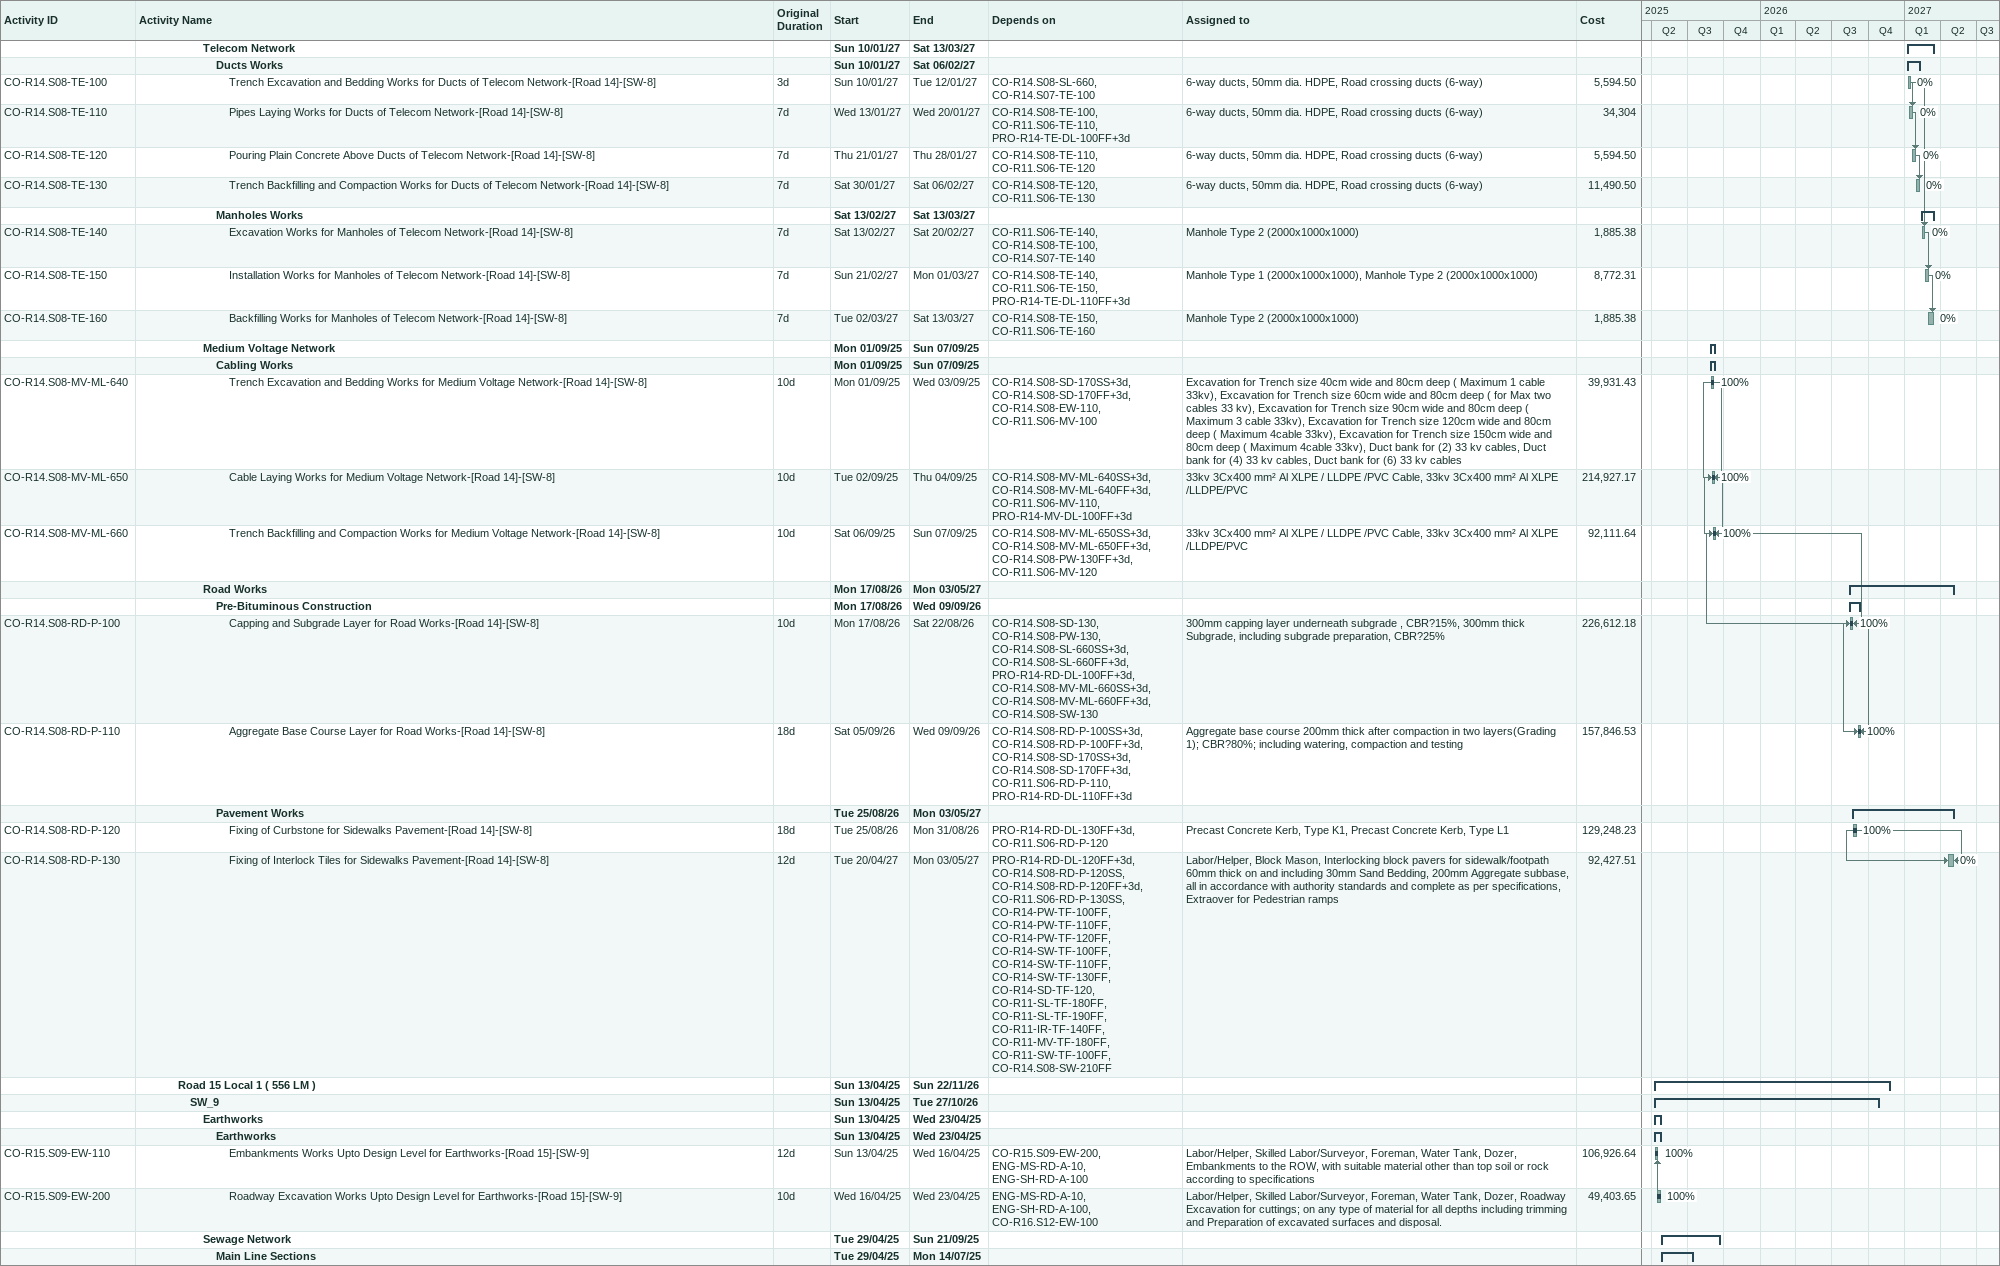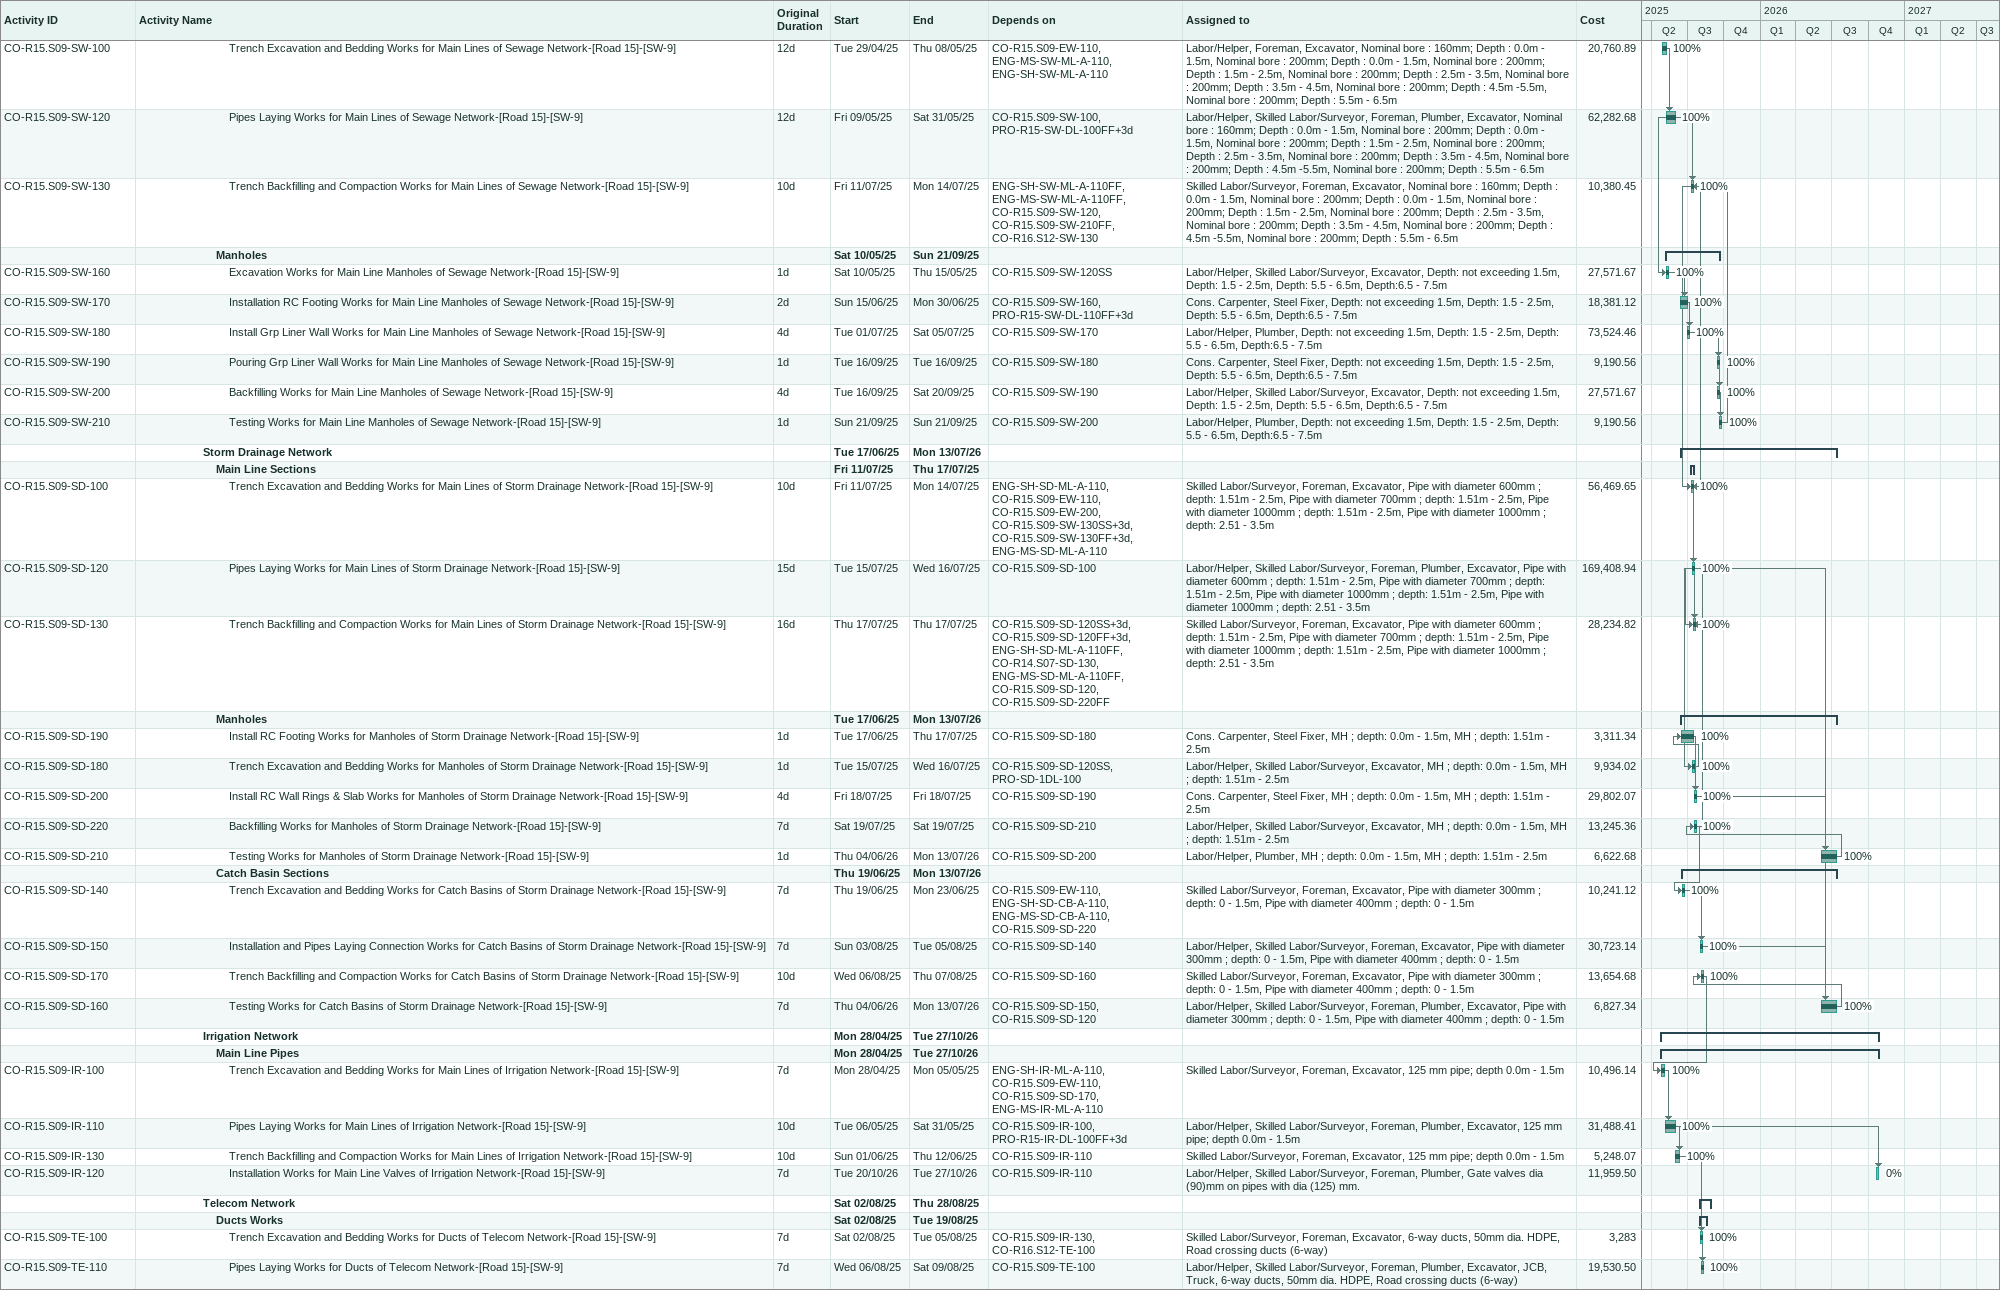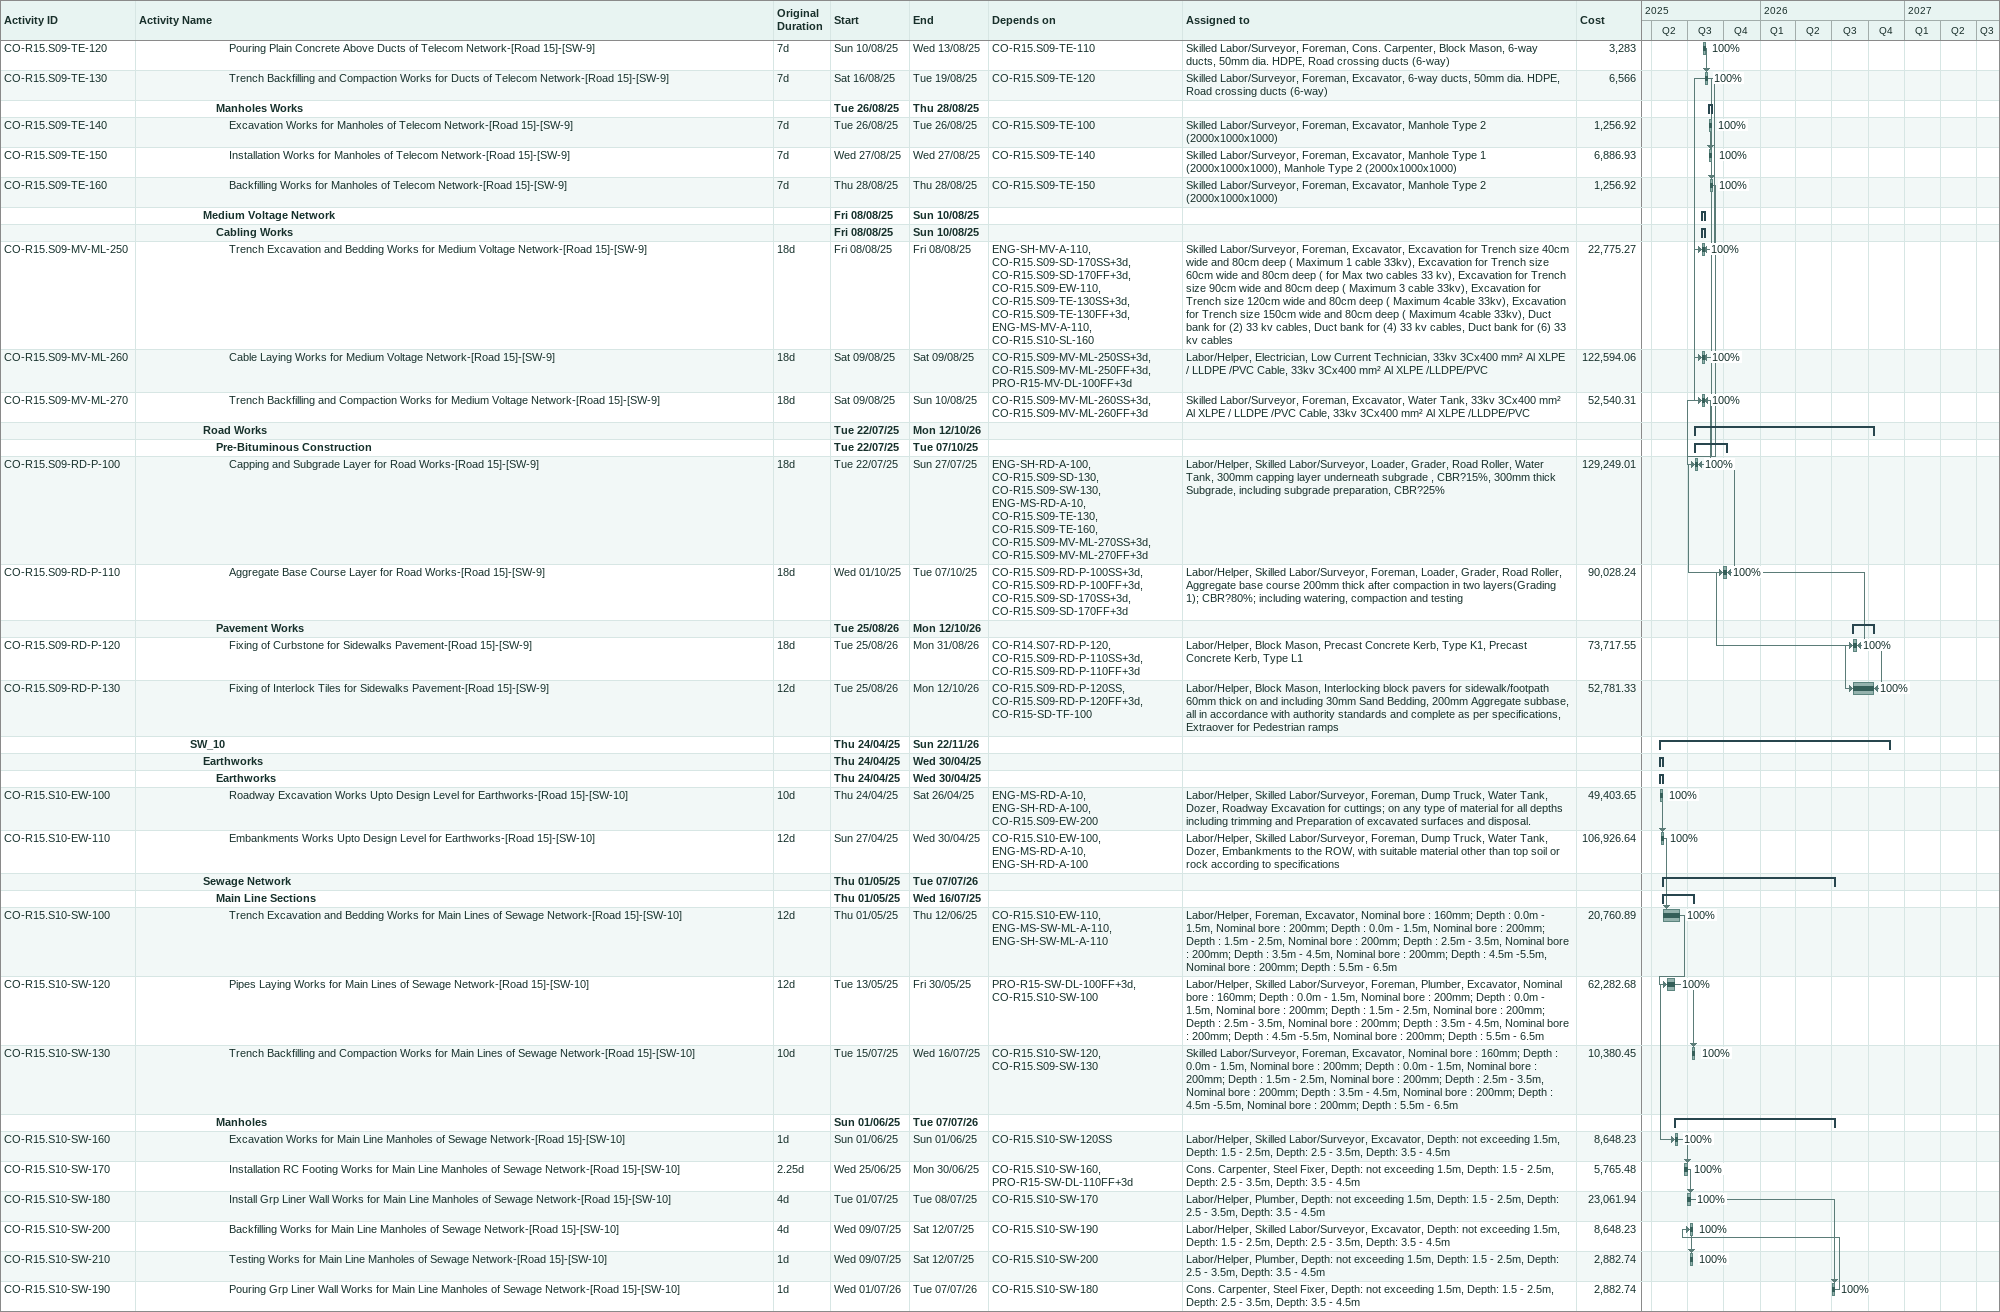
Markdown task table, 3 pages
| ID | Level | Task | Original duration | Start | Finish | Predecessors | Resources | % complete | Cost |
|---|---|---|---|---|---|---|---|---|---|
|  | 6 | **Telecom Network** |  | 2027-01-10 | 2027-03-13 |  |  |  |  |
|  | 7 | **Ducts Works** |  | 2027-01-10 | 2027-02-06 |  |  |  |  |
| CO-R14.S08-TE-100 | 8 | Trench Excavation and Bedding Works for Ducts of Telecom Network-[Road 14]-[SW-8] | 3d | 2027-01-10 | 2027-01-12 | CO-R14.S08-SL-660, CO-R14.S07-TE-100 | 6-way ducts, 50mm dia. HDPE, Road crossing ducts (6-way) | 0 | 5594.50 |
| CO-R14.S08-TE-110 | 8 | Pipes Laying Works for Ducts of Telecom Network-[Road 14]-[SW-8] | 7d | 2027-01-13 | 2027-01-20 | CO-R14.S08-TE-100, CO-R11.S06-TE-110, PRO-R14-TE-DL-100FF+3d | 6-way ducts, 50mm dia. HDPE, Road crossing ducts (6-way) | 0 | 34304 |
| CO-R14.S08-TE-120 | 8 | Pouring Plain Concrete Above Ducts of Telecom Network-[Road 14]-[SW-8] | 7d | 2027-01-21 | 2027-01-28 | CO-R14.S08-TE-110, CO-R11.S06-TE-120 | 6-way ducts, 50mm dia. HDPE, Road crossing ducts (6-way) | 0 | 5594.50 |
| CO-R14.S08-TE-130 | 8 | Trench Backfilling and Compaction Works for Ducts of Telecom Network-[Road 14]-[SW-8] | 7d | 2027-01-30 | 2027-02-06 | CO-R14.S08-TE-120, CO-R11.S06-TE-130 | 6-way ducts, 50mm dia. HDPE, Road crossing ducts (6-way) | 0 | 11490.50 |
|  | 7 | **Manholes Works** |  | 2027-02-13 | 2027-03-13 |  |  |  |  |
| CO-R14.S08-TE-140 | 8 | Excavation Works for Manholes of Telecom Network-[Road 14]-[SW-8] | 7d | 2027-02-13 | 2027-02-20 | CO-R11.S06-TE-140, CO-R14.S08-TE-100, CO-R14.S07-TE-140 | Manhole Type 2 (2000x1000x1000) | 0 | 1885.38 |
| CO-R14.S08-TE-150 | 8 | Installation Works for Manholes of Telecom Network-[Road 14]-[SW-8] | 7d | 2027-02-21 | 2027-03-01 | CO-R14.S08-TE-140, CO-R11.S06-TE-150, PRO-R14-TE-DL-110FF+3d | Manhole Type 1 (2000x1000x1000), Manhole Type 2 (2000x1000x1000) | 0 | 8772.31 |
| CO-R14.S08-TE-160 | 8 | Backfilling Works for Manholes of Telecom Network-[Road 14]-[SW-8] | 7d | 2027-03-02 | 2027-03-13 | CO-R14.S08-TE-150, CO-R11.S06-TE-160 | Manhole Type 2 (2000x1000x1000) | 0 | 1885.38 |
|  | 6 | **Medium Voltage Network** |  | 2025-09-01 | 2025-09-07 |  |  |  |  |
|  | 7 | **Cabling Works** |  | 2025-09-01 | 2025-09-07 |  |  |  |  |
| CO-R14.S08-MV-ML-640 | 8 | Trench Excavation and Bedding Works for Medium Voltage Network-[Road 14]-[SW-8] | 10d | 2025-09-01 | 2025-09-03 | CO-R14.S08-SD-170SS+3d, CO-R14.S08-SD-170FF+3d, CO-R14.S08-EW-110, CO-R11.S06-MV-100 | Excavation for Trench size 40cm wide and 80cm deep ( Maximum 1 cable 33kv), Excavation for Trench size 60cm wide and 80cm deep ( for Max two cables 33 kv), Excavation for Trench size 90cm wide and 80cm deep ( Maximum 3 cable 33kv), Excavation for Trench size 120cm wide and 80cm deep ( Maximum 4cable 33kv), Excavation for Trench size 150cm wide and 80cm deep ( Maximum 4cable 33kv), Duct bank for (2) 33 kv cables, Duct bank for (4) 33 kv cables, Duct bank for (6) 33 kv cables | 100 | 39931.43 |
| CO-R14.S08-MV-ML-650 | 8 | Cable Laying Works for Medium Voltage Network-[Road 14]-[SW-8] | 10d | 2025-09-02 | 2025-09-04 | CO-R14.S08-MV-ML-640SS+3d, CO-R14.S08-MV-ML-640FF+3d, CO-R11.S06-MV-110, PRO-R14-MV-DL-100FF+3d | 33kv 3Cx400 mm² Al XLPE / LLDPE /PVC Cable, 33kv 3Cx400 mm² Al XLPE /LLDPE/PVC | 100 | 214927.17 |
| CO-R14.S08-MV-ML-660 | 8 | Trench Backfilling and Compaction Works for Medium Voltage Network-[Road 14]-[SW-8] | 10d | 2025-09-06 | 2025-09-07 | CO-R14.S08-MV-ML-650SS+3d, CO-R14.S08-MV-ML-650FF+3d, CO-R14.S08-PW-130FF+3d, CO-R11.S06-MV-120 | 33kv 3Cx400 mm² Al XLPE / LLDPE /PVC Cable, 33kv 3Cx400 mm² Al XLPE /LLDPE/PVC | 100 | 92111.64 |
|  | 6 | **Road Works** |  | 2026-08-17 | 2027-05-03 |  |  |  |  |
|  | 7 | **Pre-Bituminous Construction** |  | 2026-08-17 | 2026-09-09 |  |  |  |  |
| CO-R14.S08-RD-P-100 | 8 | Capping and Subgrade Layer for Road Works-[Road 14]-[SW-8] | 10d | 2026-08-17 | 2026-08-22 | CO-R14.S08-SD-130, CO-R14.S08-PW-130, CO-R14.S08-SL-660SS+3d, CO-R14.S08-SL-660FF+3d, PRO-R14-RD-DL-100FF+3d, CO-R14.S08-MV-ML-660SS+3d, CO-R14.S08-MV-ML-660FF+3d, CO-R14.S08-SW-130 | 300mm capping layer underneath subgrade , CBR?15%, 300mm thick Subgrade, including subgrade preparation, CBR?25% | 100 | 226612.18 |
| CO-R14.S08-RD-P-110 | 8 | Aggregate Base Course Layer for Road Works-[Road 14]-[SW-8] | 18d | 2026-09-05 | 2026-09-09 | CO-R14.S08-RD-P-100SS+3d, CO-R14.S08-RD-P-100FF+3d, CO-R14.S08-SD-170SS+3d, CO-R14.S08-SD-170FF+3d, CO-R11.S06-RD-P-110, PRO-R14-RD-DL-110FF+3d | Aggregate base course 200mm thick after compaction in two layers(Grading 1); CBR?80%; including watering, compaction and testing | 100 | 157846.53 |
|  | 7 | **Pavement Works** |  | 2026-08-25 | 2027-05-03 |  |  |  |  |
| CO-R14.S08-RD-P-120 | 8 | Fixing of Curbstone for Sidewalks Pavement-[Road 14]-[SW-8] | 18d | 2026-08-25 | 2026-08-31 | PRO-R14-RD-DL-130FF+3d, CO-R11.S06-RD-P-120 | Precast Concrete Kerb, Type K1, Precast Concrete Kerb, Type L1 | 100 | 129248.23 |
| CO-R14.S08-RD-P-130 | 8 | Fixing of Interlock Tiles for Sidewalks Pavement-[Road 14]-[SW-8] | 12d | 2027-04-20 | 2027-05-03 | PRO-R14-RD-DL-120FF+3d, CO-R14.S08-RD-P-120SS, CO-R14.S08-RD-P-120FF+3d, CO-R11.S06-RD-P-130SS, CO-R14-PW-TF-100FF, CO-R14-PW-TF-110FF, CO-R14-PW-TF-120FF, CO-R14-SW-TF-100FF, CO-R14-SW-TF-110FF, CO-R14-SW-TF-130FF, CO-R14-SD-TF-120, CO-R11-SL-TF-180FF, CO-R11-SL-TF-190FF, CO-R11-IR-TF-140FF, CO-R11-MV-TF-180FF, CO-R11-SW-TF-100FF, CO-R14.S08-SW-210FF | Labor/Helper, Block Mason, Interlocking block pavers for sidewalk/footpath 60mm thick on and including 30mm Sand Bedding, 200mm Aggregate subbase, all in accordance with authority standards and complete as per specifications, Extraover for Pedestrian ramps | 0 | 92427.51 |
|  | 4 | **Road 15 Local 1 ( 556 LM )** |  | 2025-04-13 | 2026-11-22 |  |  |  |  |
|  | 5 | **SW_9** |  | 2025-04-13 | 2026-10-27 |  |  |  |  |
|  | 6 | **Earthworks** |  | 2025-04-13 | 2025-04-23 |  |  |  |  |
|  | 7 | **Earthworks** |  | 2025-04-13 | 2025-04-23 |  |  |  |  |
| CO-R15.S09-EW-110 | 8 | Embankments Works Upto Design Level for Earthworks-[Road 15]-[SW-9] | 12d | 2025-04-13 | 2025-04-16 | CO-R15.S09-EW-200, ENG-MS-RD-A-10, ENG-SH-RD-A-100 | Labor/Helper, Skilled Labor/Surveyor, Foreman, Water Tank, Dozer, Embankments to the ROW, with suitable material other than top soil or rock according to specifications | 100 | 106926.64 |
| CO-R15.S09-EW-200 | 8 | Roadway Excavation Works Upto Design Level for Earthworks-[Road 15]-[SW-9] | 10d | 2025-04-16 | 2025-04-23 | ENG-MS-RD-A-10, ENG-SH-RD-A-100, CO-R16.S12-EW-100 | Labor/Helper, Skilled Labor/Surveyor, Foreman, Water Tank, Dozer, Roadway Excavation for cuttings; on any type of material for all depths including trimming and Preparation of excavated surfaces and disposal. | 100 | 49403.65 |
|  | 6 | **Sewage Network** |  | 2025-04-29 | 2025-09-21 |  |  |  |  |
|  | 7 | **Main Line Sections** |  | 2025-04-29 | 2025-07-14 |  |  |  |  |
| CO-R15.S09-SW-100 | 8 | Trench Excavation and Bedding Works for Main Lines of Sewage Network-[Road 15]-[SW-9] | 12d | 2025-04-29 | 2025-05-08 | CO-R15.S09-EW-110, ENG-MS-SW-ML-A-110, ENG-SH-SW-ML-A-110 | Labor/Helper, Foreman, Excavator, Nominal bore : 160mm; Depth : 0.0m - 1.5m, Nominal bore : 200mm; Depth : 0.0m - 1.5m, Nominal bore : 200mm; Depth : 1.5m - 2.5m, Nominal bore : 200mm; Depth : 2.5m - 3.5m, Nominal bore : 200mm; Depth : 3.5m - 4.5m, Nominal bore : 200mm; Depth : 4.5m -5.5m, Nominal bore : 200mm; Depth : 5.5m - 6.5m | 100 | 20760.89 |
| CO-R15.S09-SW-120 | 8 | Pipes Laying Works for Main Lines of Sewage Network-[Road 15]-[SW-9] | 12d | 2025-05-09 | 2025-05-31 | CO-R15.S09-SW-100, PRO-R15-SW-DL-100FF+3d | Labor/Helper, Skilled Labor/Surveyor, Foreman, Plumber, Excavator, Nominal bore : 160mm; Depth : 0.0m - 1.5m, Nominal bore : 200mm; Depth : 0.0m - 1.5m, Nominal bore : 200mm; Depth : 1.5m - 2.5m, Nominal bore : 200mm; Depth : 2.5m - 3.5m, Nominal bore : 200mm; Depth : 3.5m - 4.5m, Nominal bore : 200mm; Depth : 4.5m -5.5m, Nominal bore : 200mm; Depth : 5.5m - 6.5m | 100 | 62282.68 |
| CO-R15.S09-SW-130 | 8 | Trench Backfilling and Compaction Works for Main Lines of Sewage Network-[Road 15]-[SW-9] | 10d | 2025-07-11 | 2025-07-14 | ENG-SH-SW-ML-A-110FF, ENG-MS-SW-ML-A-110FF, CO-R15.S09-SW-120, CO-R15.S09-SW-210FF, CO-R16.S12-SW-130 | Skilled Labor/Surveyor, Foreman, Excavator, Nominal bore : 160mm; Depth : 0.0m - 1.5m, Nominal bore : 200mm; Depth : 0.0m - 1.5m, Nominal bore : 200mm; Depth : 1.5m - 2.5m, Nominal bore : 200mm; Depth : 2.5m - 3.5m, Nominal bore : 200mm; Depth : 3.5m - 4.5m, Nominal bore : 200mm; Depth : 4.5m -5.5m, Nominal bore : 200mm; Depth : 5.5m - 6.5m | 100 | 10380.45 |
|  | 7 | **Manholes** |  | 2025-05-10 | 2025-09-21 |  |  |  |  |
| CO-R15.S09-SW-160 | 8 | Excavation Works for Main Line Manholes of Sewage Network-[Road 15]-[SW-9] | 1d | 2025-05-10 | 2025-05-15 | CO-R15.S09-SW-120SS | Labor/Helper, Skilled Labor/Surveyor, Excavator, Depth: not exceeding 1.5m, Depth: 1.5 - 2.5m, Depth: 5.5 - 6.5m, Depth:6.5 - 7.5m | 100 | 27571.67 |
| CO-R15.S09-SW-170 | 8 | Installation RC Footing Works for Main Line Manholes of Sewage Network-[Road 15]-[SW-9] | 2d | 2025-06-15 | 2025-06-30 | CO-R15.S09-SW-160, PRO-R15-SW-DL-110FF+3d | Cons. Carpenter, Steel Fixer, Depth: not exceeding 1.5m, Depth: 1.5 - 2.5m, Depth: 5.5 - 6.5m, Depth:6.5 - 7.5m | 100 | 18381.12 |
| CO-R15.S09-SW-180 | 8 | Install Grp Liner Wall Works for Main Line Manholes of Sewage Network-[Road 15]-[SW-9] | 4d | 2025-07-01 | 2025-07-05 | CO-R15.S09-SW-170 | Labor/Helper, Plumber, Depth: not exceeding 1.5m, Depth: 1.5 - 2.5m, Depth: 5.5 - 6.5m, Depth:6.5 - 7.5m | 100 | 73524.46 |
| CO-R15.S09-SW-190 | 8 | Pouring Grp Liner Wall Works for Main Line Manholes of Sewage Network-[Road 15]-[SW-9] | 1d | 2025-09-16 | 2025-09-16 | CO-R15.S09-SW-180 | Cons. Carpenter, Steel Fixer, Depth: not exceeding 1.5m, Depth: 1.5 - 2.5m, Depth: 5.5 - 6.5m, Depth:6.5 - 7.5m | 100 | 9190.56 |
| CO-R15.S09-SW-200 | 8 | Backfilling Works for Main Line Manholes of Sewage Network-[Road 15]-[SW-9] | 4d | 2025-09-16 | 2025-09-20 | CO-R15.S09-SW-190 | Labor/Helper, Skilled Labor/Surveyor, Excavator, Depth: not exceeding 1.5m, Depth: 1.5 - 2.5m, Depth: 5.5 - 6.5m, Depth:6.5 - 7.5m | 100 | 27571.67 |
| CO-R15.S09-SW-210 | 8 | Testing Works for Main Line Manholes of Sewage Network-[Road 15]-[SW-9] | 1d | 2025-09-21 | 2025-09-21 | CO-R15.S09-SW-200 | Labor/Helper, Plumber, Depth: not exceeding 1.5m, Depth: 1.5 - 2.5m, Depth: 5.5 - 6.5m, Depth:6.5 - 7.5m | 100 | 9190.56 |
|  | 6 | **Storm Drainage Network** |  | 2025-06-17 | 2026-07-13 |  |  |  |  |
|  | 7 | **Main Line Sections** |  | 2025-07-11 | 2025-07-17 |  |  |  |  |
| CO-R15.S09-SD-100 | 8 | Trench Excavation and Bedding Works for Main Lines of Storm Drainage Network-[Road 15]-[SW-9] | 10d | 2025-07-11 | 2025-07-14 | ENG-SH-SD-ML-A-110, CO-R15.S09-EW-110, CO-R15.S09-EW-200, CO-R15.S09-SW-130SS+3d, CO-R15.S09-SW-130FF+3d, ENG-MS-SD-ML-A-110 | Skilled Labor/Surveyor, Foreman, Excavator, Pipe with diameter 600mm ; depth: 1.51m - 2.5m, Pipe with diameter 700mm ; depth: 1.51m - 2.5m, Pipe with diameter 1000mm ; depth: 1.51m - 2.5m, Pipe with diameter 1000mm ; depth: 2.51 - 3.5m | 100 | 56469.65 |
| CO-R15.S09-SD-120 | 8 | Pipes Laying Works for Main Lines of Storm Drainage Network-[Road 15]-[SW-9] | 15d | 2025-07-15 | 2025-07-16 | CO-R15.S09-SD-100 | Labor/Helper, Skilled Labor/Surveyor, Foreman, Plumber, Excavator, Pipe with diameter 600mm ; depth: 1.51m - 2.5m, Pipe with diameter 700mm ; depth: 1.51m - 2.5m, Pipe with diameter 1000mm ; depth: 1.51m - 2.5m, Pipe with diameter 1000mm ; depth: 2.51 - 3.5m | 100 | 169408.94 |
| CO-R15.S09-SD-130 | 8 | Trench Backfilling and Compaction Works for Main Lines of Storm Drainage Network-[Road 15]-[SW-9] | 16d | 2025-07-17 | 2025-07-17 | CO-R15.S09-SD-120SS+3d, CO-R15.S09-SD-120FF+3d, ENG-SH-SD-ML-A-110FF, CO-R14.S07-SD-130, ENG-MS-SD-ML-A-110FF, CO-R15.S09-SD-120, CO-R15.S09-SD-220FF | Skilled Labor/Surveyor, Foreman, Excavator, Pipe with diameter 600mm ; depth: 1.51m - 2.5m, Pipe with diameter 700mm ; depth: 1.51m - 2.5m, Pipe with diameter 1000mm ; depth: 1.51m - 2.5m, Pipe with diameter 1000mm ; depth: 2.51 - 3.5m | 100 | 28234.82 |
|  | 7 | **Manholes** |  | 2025-06-17 | 2026-07-13 |  |  |  |  |
| CO-R15.S09-SD-190 | 8 | Install RC Footing Works for Manholes of Storm Drainage Network-[Road 15]-[SW-9] | 1d | 2025-06-17 | 2025-07-17 | CO-R15.S09-SD-180 | Cons. Carpenter, Steel Fixer, MH ; depth: 0.0m - 1.5m, MH ; depth: 1.51m - 2.5m | 100 | 3311.34 |
| CO-R15.S09-SD-180 | 8 | Trench Excavation and Bedding Works for Manholes of Storm Drainage Network-[Road 15]-[SW-9] | 1d | 2025-07-15 | 2025-07-16 | CO-R15.S09-SD-120SS, PRO-SD-1DL-100 | Labor/Helper, Skilled Labor/Surveyor, Excavator, MH ; depth: 0.0m - 1.5m, MH ; depth: 1.51m - 2.5m | 100 | 9934.02 |
| CO-R15.S09-SD-200 | 8 | Install RC Wall Rings & Slab Works for Manholes of Storm Drainage Network-[Road 15]-[SW-9] | 4d | 2025-07-18 | 2025-07-18 | CO-R15.S09-SD-190 | Cons. Carpenter, Steel Fixer, MH ; depth: 0.0m - 1.5m, MH ; depth: 1.51m - 2.5m | 100 | 29802.07 |
| CO-R15.S09-SD-220 | 8 | Backfilling Works for Manholes of Storm Drainage Network-[Road 15]-[SW-9] | 7d | 2025-07-19 | 2025-07-19 | CO-R15.S09-SD-210 | Labor/Helper, Skilled Labor/Surveyor, Excavator, MH ; depth: 0.0m - 1.5m, MH ; depth: 1.51m - 2.5m | 100 | 13245.36 |
| CO-R15.S09-SD-210 | 8 | Testing Works for Manholes of Storm Drainage Network-[Road 15]-[SW-9] | 1d | 2026-06-04 | 2026-07-13 | CO-R15.S09-SD-200 | Labor/Helper, Plumber, MH ; depth: 0.0m - 1.5m, MH ; depth: 1.51m - 2.5m | 100 | 6622.68 |
|  | 7 | **Catch Basin Sections** |  | 2025-06-19 | 2026-07-13 |  |  |  |  |
| CO-R15.S09-SD-140 | 8 | Trench Excavation and Bedding Works for Catch Basins of Storm Drainage Network-[Road 15]-[SW-9] | 7d | 2025-06-19 | 2025-06-23 | CO-R15.S09-EW-110, ENG-SH-SD-CB-A-110, ENG-MS-SD-CB-A-110, CO-R15.S09-SD-220 | Skilled Labor/Surveyor, Foreman, Excavator, Pipe with diameter 300mm ; depth: 0 - 1.5m, Pipe with diameter 400mm ; depth: 0 - 1.5m | 100 | 10241.12 |
| CO-R15.S09-SD-150 | 8 | Installation and Pipes Laying Connection Works for Catch Basins of Storm Drainage Network-[Road 15]-[SW-9] | 7d | 2025-08-03 | 2025-08-05 | CO-R15.S09-SD-140 | Labor/Helper, Skilled Labor/Surveyor, Foreman, Excavator, Pipe with diameter 300mm ; depth: 0 - 1.5m, Pipe with diameter 400mm ; depth: 0 - 1.5m | 100 | 30723.14 |
| CO-R15.S09-SD-170 | 8 | Trench Backfilling and Compaction Works for Catch Basins of Storm Drainage Network-[Road 15]-[SW-9] | 10d | 2025-08-06 | 2025-08-07 | CO-R15.S09-SD-160 | Skilled Labor/Surveyor, Foreman, Excavator, Pipe with diameter 300mm ; depth: 0 - 1.5m, Pipe with diameter 400mm ; depth: 0 - 1.5m | 100 | 13654.68 |
| CO-R15.S09-SD-160 | 8 | Testing Works for Catch Basins of Storm Drainage Network-[Road 15]-[SW-9] | 7d | 2026-06-04 | 2026-07-13 | CO-R15.S09-SD-150, CO-R15.S09-SD-120 | Labor/Helper, Skilled Labor/Surveyor, Foreman, Plumber, Excavator, Pipe with diameter 300mm ; depth: 0 - 1.5m, Pipe with diameter 400mm ; depth: 0 - 1.5m | 100 | 6827.34 |
|  | 6 | **Irrigation Network** |  | 2025-04-28 | 2026-10-27 |  |  |  |  |
|  | 7 | **Main Line Pipes** |  | 2025-04-28 | 2026-10-27 |  |  |  |  |
| CO-R15.S09-IR-100 | 8 | Trench Excavation and Bedding Works for Main Lines of Irrigation Network-[Road 15]-[SW-9] | 7d | 2025-04-28 | 2025-05-05 | ENG-SH-IR-ML-A-110, CO-R15.S09-EW-110, CO-R15.S09-SD-170, ENG-MS-IR-ML-A-110 | Skilled Labor/Surveyor, Foreman, Excavator, 125 mm pipe; depth 0.0m - 1.5m | 100 | 10496.14 |
| CO-R15.S09-IR-110 | 8 | Pipes Laying Works for Main Lines of Irrigation Network-[Road 15]-[SW-9] | 10d | 2025-05-06 | 2025-05-31 | CO-R15.S09-IR-100, PRO-R15-IR-DL-100FF+3d | Labor/Helper, Skilled Labor/Surveyor, Foreman, Plumber, Excavator, 125 mm pipe; depth 0.0m - 1.5m | 100 | 31488.41 |
| CO-R15.S09-IR-130 | 8 | Trench Backfilling and Compaction Works for Main Lines of Irrigation Network-[Road 15]-[SW-9] | 10d | 2025-06-01 | 2025-06-12 | CO-R15.S09-IR-110 | Skilled Labor/Surveyor, Foreman, Excavator, 125 mm pipe; depth 0.0m - 1.5m | 100 | 5248.07 |
| CO-R15.S09-IR-120 | 8 | Installation Works for Main Line Valves of Irrigation Network-[Road 15]-[SW-9] | 7d | 2026-10-20 | 2026-10-27 | CO-R15.S09-IR-110 | Labor/Helper, Skilled Labor/Surveyor, Foreman, Plumber, Gate valves dia (90)mm on pipes with dia (125) mm. | 0 | 11959.50 |
|  | 6 | **Telecom Network** |  | 2025-08-02 | 2025-08-28 |  |  |  |  |
|  | 7 | **Ducts Works** |  | 2025-08-02 | 2025-08-19 |  |  |  |  |
| CO-R15.S09-TE-100 | 8 | Trench Excavation and Bedding Works for Ducts of Telecom Network-[Road 15]-[SW-9] | 7d | 2025-08-02 | 2025-08-05 | CO-R15.S09-IR-130, CO-R16.S12-TE-100 | Skilled Labor/Surveyor, Foreman, Excavator, 6-way ducts, 50mm dia. HDPE, Road crossing ducts (6-way) | 100 | 3283 |
| CO-R15.S09-TE-110 | 8 | Pipes Laying Works for Ducts of Telecom Network-[Road 15]-[SW-9] | 7d | 2025-08-06 | 2025-08-09 | CO-R15.S09-TE-100 | Labor/Helper, Skilled Labor/Surveyor, Foreman, Plumber, Excavator, JCB, Truck, 6-way ducts, 50mm dia. HDPE, Road crossing ducts (6-way) | 100 | 19530.50 |
| CO-R15.S09-TE-120 | 8 | Pouring Plain Concrete Above Ducts of Telecom Network-[Road 15]-[SW-9] | 7d | 2025-08-10 | 2025-08-13 | CO-R15.S09-TE-110 | Skilled Labor/Surveyor, Foreman, Cons. Carpenter, Block Mason, 6-way ducts, 50mm dia. HDPE, Road crossing ducts (6-way) | 100 | 3283 |
| CO-R15.S09-TE-130 | 8 | Trench Backfilling and Compaction Works for Ducts of Telecom Network-[Road 15]-[SW-9] | 7d | 2025-08-16 | 2025-08-19 | CO-R15.S09-TE-120 | Skilled Labor/Surveyor, Foreman, Excavator, 6-way ducts, 50mm dia. HDPE, Road crossing ducts (6-way) | 100 | 6566 |
|  | 7 | **Manholes Works** |  | 2025-08-26 | 2025-08-28 |  |  |  |  |
| CO-R15.S09-TE-140 | 8 | Excavation Works for Manholes of Telecom Network-[Road 15]-[SW-9] | 7d | 2025-08-26 | 2025-08-26 | CO-R15.S09-TE-100 | Skilled Labor/Surveyor, Foreman, Excavator, Manhole Type 2 (2000x1000x1000) | 100 | 1256.92 |
| CO-R15.S09-TE-150 | 8 | Installation Works for Manholes of Telecom Network-[Road 15]-[SW-9] | 7d | 2025-08-27 | 2025-08-27 | CO-R15.S09-TE-140 | Skilled Labor/Surveyor, Foreman, Excavator, Manhole Type 1 (2000x1000x1000), Manhole Type 2 (2000x1000x1000) | 100 | 6886.93 |
| CO-R15.S09-TE-160 | 8 | Backfilling Works for Manholes of Telecom Network-[Road 15]-[SW-9] | 7d | 2025-08-28 | 2025-08-28 | CO-R15.S09-TE-150 | Skilled Labor/Surveyor, Foreman, Excavator, Manhole Type 2 (2000x1000x1000) | 100 | 1256.92 |
|  | 6 | **Medium Voltage Network** |  | 2025-08-08 | 2025-08-10 |  |  |  |  |
|  | 7 | **Cabling Works** |  | 2025-08-08 | 2025-08-10 |  |  |  |  |
| CO-R15.S09-MV-ML-250 | 8 | Trench Excavation and Bedding Works for Medium Voltage Network-[Road 15]-[SW-9] | 18d | 2025-08-08 | 2025-08-08 | ENG-SH-MV-A-110, CO-R15.S09-SD-170SS+3d, CO-R15.S09-SD-170FF+3d, CO-R15.S09-EW-110, CO-R15.S09-TE-130SS+3d, CO-R15.S09-TE-130FF+3d, ENG-MS-MV-A-110, CO-R15.S10-SL-160 | Skilled Labor/Surveyor, Foreman, Excavator, Excavation for Trench size 40cm wide and 80cm deep ( Maximum 1 cable 33kv), Excavation for Trench size 60cm wide and 80cm deep ( for Max two cables 33 kv), Excavation for Trench size 90cm wide and 80cm deep ( Maximum 3 cable 33kv), Excavation for Trench size 120cm wide and 80cm deep ( Maximum 4cable 33kv), Excavation for Trench size 150cm wide and 80cm deep ( Maximum 4cable 33kv), Duct bank for (2) 33 kv cables, Duct bank for (4) 33 kv cables, Duct bank for (6) 33 kv cables | 100 | 22775.27 |
| CO-R15.S09-MV-ML-260 | 8 | Cable Laying Works for Medium Voltage Network-[Road 15]-[SW-9] | 18d | 2025-08-09 | 2025-08-09 | CO-R15.S09-MV-ML-250SS+3d, CO-R15.S09-MV-ML-250FF+3d, PRO-R15-MV-DL-100FF+3d | Labor/Helper, Electrician, Low Current Technician, 33kv 3Cx400 mm² Al XLPE / LLDPE /PVC Cable, 33kv 3Cx400 mm² Al XLPE /LLDPE/PVC | 100 | 122594.06 |
| CO-R15.S09-MV-ML-270 | 8 | Trench Backfilling and Compaction Works for Medium Voltage Network-[Road 15]-[SW-9] | 18d | 2025-08-09 | 2025-08-10 | CO-R15.S09-MV-ML-260SS+3d, CO-R15.S09-MV-ML-260FF+3d | Skilled Labor/Surveyor, Foreman, Excavator, Water Tank, 33kv 3Cx400 mm² Al XLPE / LLDPE /PVC Cable, 33kv 3Cx400 mm² Al XLPE /LLDPE/PVC | 100 | 52540.31 |
|  | 6 | **Road Works** |  | 2025-07-22 | 2026-10-12 |  |  |  |  |
|  | 7 | **Pre-Bituminous Construction** |  | 2025-07-22 | 2025-10-07 |  |  |  |  |
| CO-R15.S09-RD-P-100 | 8 | Capping and Subgrade Layer for Road Works-[Road 15]-[SW-9] | 18d | 2025-07-22 | 2025-07-27 | ENG-SH-RD-A-100, CO-R15.S09-SD-130, CO-R15.S09-SW-130, ENG-MS-RD-A-10, CO-R15.S09-TE-130, CO-R15.S09-TE-160, CO-R15.S09-MV-ML-270SS+3d, CO-R15.S09-MV-ML-270FF+3d | Labor/Helper, Skilled Labor/Surveyor, Loader, Grader, Road Roller, Water Tank, 300mm capping layer underneath subgrade , CBR?15%, 300mm thick Subgrade, including subgrade preparation, CBR?25% | 100 | 129249.01 |
| CO-R15.S09-RD-P-110 | 8 | Aggregate Base Course Layer for Road Works-[Road 15]-[SW-9] | 18d | 2025-10-01 | 2025-10-07 | CO-R15.S09-RD-P-100SS+3d, CO-R15.S09-RD-P-100FF+3d, CO-R15.S09-SD-170SS+3d, CO-R15.S09-SD-170FF+3d | Labor/Helper, Skilled Labor/Surveyor, Foreman, Loader, Grader, Road Roller, Aggregate base course 200mm thick after compaction in two layers(Grading 1); CBR?80%; including watering, compaction and testing | 100 | 90028.24 |
|  | 7 | **Pavement Works** |  | 2026-08-25 | 2026-10-12 |  |  |  |  |
| CO-R15.S09-RD-P-120 | 8 | Fixing of Curbstone for Sidewalks Pavement-[Road 15]-[SW-9] | 18d | 2026-08-25 | 2026-08-31 | CO-R14.S07-RD-P-120, CO-R15.S09-RD-P-110SS+3d, CO-R15.S09-RD-P-110FF+3d | Labor/Helper, Block Mason, Precast Concrete Kerb, Type K1, Precast Concrete Kerb, Type L1 | 100 | 73717.55 |
| CO-R15.S09-RD-P-130 | 8 | Fixing of Interlock Tiles for Sidewalks Pavement-[Road 15]-[SW-9] | 12d | 2026-08-25 | 2026-10-12 | CO-R15.S09-RD-P-120SS, CO-R15.S09-RD-P-120FF+3d, CO-R15-SD-TF-100 | Labor/Helper, Block Mason, Interlocking block pavers for sidewalk/footpath 60mm thick on and including 30mm Sand Bedding, 200mm Aggregate subbase, all in accordance with authority standards and complete as per specifications, Extraover for Pedestrian ramps | 100 | 52781.33 |
|  | 5 | **SW_10** |  | 2025-04-24 | 2026-11-22 |  |  |  |  |
|  | 6 | **Earthworks** |  | 2025-04-24 | 2025-04-30 |  |  |  |  |
|  | 7 | **Earthworks** |  | 2025-04-24 | 2025-04-30 |  |  |  |  |
| CO-R15.S10-EW-100 | 8 | Roadway Excavation Works Upto Design Level for Earthworks-[Road 15]-[SW-10] | 10d | 2025-04-24 | 2025-04-26 | ENG-MS-RD-A-10, ENG-SH-RD-A-100, CO-R15.S09-EW-200 | Labor/Helper, Skilled Labor/Surveyor, Foreman, Dump Truck, Water Tank, Dozer, Roadway Excavation for cuttings; on any type of material for all depths including trimming and Preparation of excavated surfaces and disposal. | 100 | 49403.65 |
| CO-R15.S10-EW-110 | 8 | Embankments Works Upto Design Level for Earthworks-[Road 15]-[SW-10] | 12d | 2025-04-27 | 2025-04-30 | CO-R15.S10-EW-100, ENG-MS-RD-A-10, ENG-SH-RD-A-100 | Labor/Helper, Skilled Labor/Surveyor, Foreman, Dump Truck, Water Tank, Dozer, Embankments to the ROW, with suitable material other than top soil or rock according to specifications | 100 | 106926.64 |
|  | 6 | **Sewage Network** |  | 2025-05-01 | 2026-07-07 |  |  |  |  |
|  | 7 | **Main Line Sections** |  | 2025-05-01 | 2025-07-16 |  |  |  |  |
| CO-R15.S10-SW-100 | 8 | Trench Excavation and Bedding Works for Main Lines of Sewage Network-[Road 15]-[SW-10] | 12d | 2025-05-01 | 2025-06-12 | CO-R15.S10-EW-110, ENG-MS-SW-ML-A-110, ENG-SH-SW-ML-A-110 | Labor/Helper, Foreman, Excavator, Nominal bore : 160mm; Depth : 0.0m - 1.5m, Nominal bore : 200mm; Depth : 0.0m - 1.5m, Nominal bore : 200mm; Depth : 1.5m - 2.5m, Nominal bore : 200mm; Depth : 2.5m - 3.5m, Nominal bore : 200mm; Depth : 3.5m - 4.5m, Nominal bore : 200mm; Depth : 4.5m -5.5m, Nominal bore : 200mm; Depth : 5.5m - 6.5m | 100 | 20760.89 |
| CO-R15.S10-SW-120 | 8 | Pipes Laying Works for Main Lines of Sewage Network-[Road 15]-[SW-10] | 12d | 2025-05-13 | 2025-05-30 | PRO-R15-SW-DL-100FF+3d, CO-R15.S10-SW-100 | Labor/Helper, Skilled Labor/Surveyor, Foreman, Plumber, Excavator, Nominal bore : 160mm; Depth : 0.0m - 1.5m, Nominal bore : 200mm; Depth : 0.0m - 1.5m, Nominal bore : 200mm; Depth : 1.5m - 2.5m, Nominal bore : 200mm; Depth : 2.5m - 3.5m, Nominal bore : 200mm; Depth : 3.5m - 4.5m, Nominal bore : 200mm; Depth : 4.5m -5.5m, Nominal bore : 200mm; Depth : 5.5m - 6.5m | 100 | 62282.68 |
| CO-R15.S10-SW-130 | 8 | Trench Backfilling and Compaction Works for Main Lines of Sewage Network-[Road 15]-[SW-10] | 10d | 2025-07-15 | 2025-07-16 | CO-R15.S10-SW-120, CO-R15.S09-SW-130 | Skilled Labor/Surveyor, Foreman, Excavator, Nominal bore : 160mm; Depth : 0.0m - 1.5m, Nominal bore : 200mm; Depth : 0.0m - 1.5m, Nominal bore : 200mm; Depth : 1.5m - 2.5m, Nominal bore : 200mm; Depth : 2.5m - 3.5m, Nominal bore : 200mm; Depth : 3.5m - 4.5m, Nominal bore : 200mm; Depth : 4.5m -5.5m, Nominal bore : 200mm; Depth : 5.5m - 6.5m | 100 | 10380.45 |
|  | 7 | **Manholes** |  | 2025-06-01 | 2026-07-07 |  |  |  |  |
| CO-R15.S10-SW-160 | 8 | Excavation Works for Main Line Manholes of Sewage Network-[Road 15]-[SW-10] | 1d | 2025-06-01 | 2025-06-01 | CO-R15.S10-SW-120SS | Labor/Helper, Skilled Labor/Surveyor, Excavator, Depth: not exceeding 1.5m, Depth: 1.5 - 2.5m, Depth: 2.5 - 3.5m, Depth: 3.5 - 4.5m | 100 | 8648.23 |
| CO-R15.S10-SW-170 | 8 | Installation RC Footing Works for Main Line Manholes of Sewage Network-[Road 15]-[SW-10] | 2.25d | 2025-06-25 | 2025-06-30 | CO-R15.S10-SW-160, PRO-R15-SW-DL-110FF+3d | Cons. Carpenter, Steel Fixer, Depth: not exceeding 1.5m, Depth: 1.5 - 2.5m, Depth: 2.5 - 3.5m, Depth: 3.5 - 4.5m | 100 | 5765.48 |
| CO-R15.S10-SW-180 | 8 | Install Grp Liner Wall Works for Main Line Manholes of Sewage Network-[Road 15]-[SW-10] | 4d | 2025-07-01 | 2025-07-08 | CO-R15.S10-SW-170 | Labor/Helper, Plumber, Depth: not exceeding 1.5m, Depth: 1.5 - 2.5m, Depth: 2.5 - 3.5m, Depth: 3.5 - 4.5m | 100 | 23061.94 |
| CO-R15.S10-SW-200 | 8 | Backfilling Works for Main Line Manholes of Sewage Network-[Road 15]-[SW-10] | 4d | 2025-07-09 | 2025-07-12 | CO-R15.S10-SW-190 | Labor/Helper, Skilled Labor/Surveyor, Excavator, Depth: not exceeding 1.5m, Depth: 1.5 - 2.5m, Depth: 2.5 - 3.5m, Depth: 3.5 - 4.5m | 100 | 8648.23 |
| CO-R15.S10-SW-210 | 8 | Testing Works for Main Line Manholes of Sewage Network-[Road 15]-[SW-10] | 1d | 2025-07-09 | 2025-07-12 | CO-R15.S10-SW-200 | Labor/Helper, Plumber, Depth: not exceeding 1.5m, Depth: 1.5 - 2.5m, Depth: 2.5 - 3.5m, Depth: 3.5 - 4.5m | 100 | 2882.74 |
| CO-R15.S10-SW-190 | 8 | Pouring Grp Liner Wall Works for Main Line Manholes of Sewage Network-[Road 15]-[SW-10] | 1d | 2026-07-01 | 2026-07-07 | CO-R15.S10-SW-180 | Cons. Carpenter, Steel Fixer, Depth: not exceeding 1.5m, Depth: 1.5 - 2.5m, Depth: 2.5 - 3.5m, Depth: 3.5 - 4.5m | 100 | 2882.74 |
